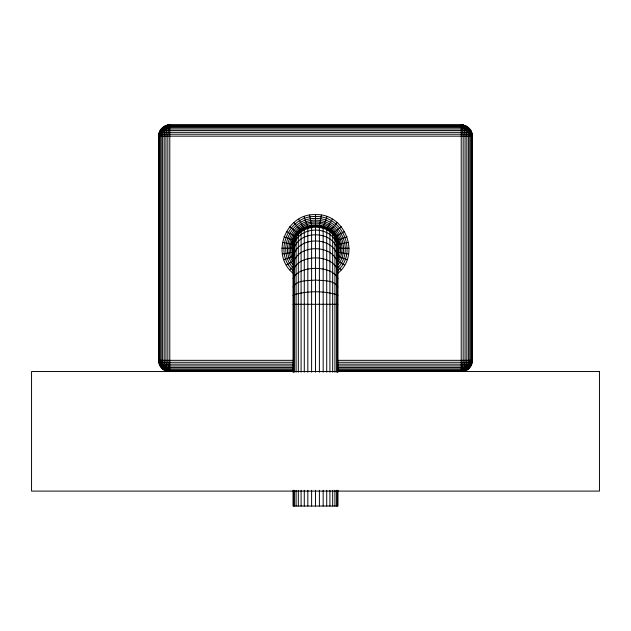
<?xml version="1.0" encoding="UTF-8"?>
<svg xmlns="http://www.w3.org/2000/svg" width="631" height="631" viewBox="0 0 631 631"><rect width="100%" height="100%" fill="white"/><g stroke="black" fill="none" stroke-linecap="round" stroke-linejoin="round"><path stroke-width="0.95" d="M292.855 371.375L167.846 371.375C162.624 370.507 158.523 365.625 158.578 360.333L158.578 136.162C158.476 130.167 163.8 124.851 169.786 124.954L461.214 124.954C467.2 124.851 472.524 130.167 472.422 136.162L472.422 360.333C472.477 365.625 468.376 370.507 463.154 371.375L338.145 371.375M293.194 273.318C269.942 254.79 285.835 213.136 315.5 214.627C345.165 213.136 361.058 254.79 337.806 273.318M293.084 372.195L293.084 248.251C292.658 218.634 339.233 219.336 337.916 248.937M337.916 250.207C340.44 218.121 290.56 218.121 293.084 250.207M293.084 248.937C292.539 222.475 333.507 219.004 337.577 245.096M293.084 250.988C293.036 223.137 337.964 223.137 337.916 250.988M293.084 254.356C293.249 228.28 337.743 228.28 337.916 254.356M293.084 258.955C294.425 234.992 336.575 234.992 337.916 258.955M293.084 264.665C295.994 243.385 335.006 243.385 337.916 264.665M293.084 271.354C297.296 253.41 333.704 253.41 337.916 271.354M321.337 215.132L319.396 226.174L319.396 372.195M293.084 278.847C298.045 264.878 332.955 264.878 337.916 278.847M337.822 253.812C344.983 216.244 286.017 216.244 293.178 253.812M293.084 286.971C297.201 279.683 308.196 280.834 315.5 280.046C322.804 280.834 333.799 279.683 337.916 286.971M327 216.654L323.167 227.184L323.167 372.195M337.924 259.183C346.49 243.582 333.231 222.53 315.5 223.208C297.769 222.53 284.51 243.582 293.076 259.183M293.084 295.521L293.423 294.914C307.392 290.717 323.608 290.717 337.577 294.914L337.916 295.521M332.316 219.131L326.708 228.832L326.708 372.195M461.553 371.375L462.704 367.542L463.154 360.333L463.154 136.162L462.46 127.58L461.214 124.954L461.214 371.375M338.09 264.657C351.956 247.573 337.427 219.241 315.5 220.227C293.573 219.241 279.044 247.573 292.91 264.657M337.112 222.491L329.91 231.08L329.91 372.195M337.814 270.565C358.085 252.518 342.546 215.218 315.5 216.567C288.454 215.218 272.915 252.518 293.186 270.565M289.739 269.863L292.681 267.402C276.22 249.49 291.206 217.364 315.5 218.46C339.793 217.364 354.78 249.49 338.319 267.402L341.261 269.863M341.261 226.632L332.671 233.841L332.671 372.195M461.876 371.375C464.897 368.693 464.802 364.063 465.047 360.333L465.047 136.162C464.676 132.471 465.094 126.807 461.214 124.954C467.177 124.859 472.359 130.238 472.248 136.162L472.248 360.333C472.303 365.578 468.32 370.492 463.13 371.375M286.379 265.059L292.618 261.463C282.191 244.923 295.963 221.063 315.5 221.828C335.037 221.063 348.809 244.923 338.382 261.463L344.621 265.059M344.621 231.435L334.911 237.043L334.911 372.195M462.184 371.375C466.049 369.332 466.656 364.268 466.814 360.333L466.814 136.162C466.64 132.131 465.954 125.979 461.214 124.954C467.098 124.899 471.87 130.428 471.743 136.162L471.743 360.333C471.807 365.428 468.147 370.436 463.044 371.375M169.786 371.375L169.786 124.954L168.54 127.58L167.846 136.162L167.846 360.333L168.296 367.542L169.447 371.375M462.46 371.375C466.861 369.805 468.36 364.576 468.415 360.333L468.415 136.162C468.415 131.65 466.451 125.451 461.214 124.954C466.964 124.977 471.049 130.743 470.915 136.162L470.915 360.333C470.971 365.199 467.863 370.318 462.894 371.375M283.903 259.751L293.021 256.431C281.773 214.39 349.227 214.39 337.979 256.431L347.097 259.751M347.097 236.751L336.568 240.585L336.568 372.195M462.704 371.375C467.445 370.121 469.811 364.899 469.795 360.333L469.795 136.162C469.898 131.161 466.759 125.143 461.214 124.954M167.87 371.375C162.68 370.492 158.696 365.578 158.752 360.333L158.752 136.162C158.641 130.238 163.823 124.859 169.786 124.954C165.906 126.807 166.324 132.471 165.953 136.162L165.953 360.333C166.198 364.063 166.103 368.693 169.124 371.375M282.388 254.088L293.257 252.171M348.612 242.407L337.577 244.355L337.577 372.195M167.956 371.375C162.853 370.436 159.193 365.428 159.257 360.333L159.257 136.162C159.13 130.428 163.902 124.899 169.786 124.954C165.046 125.979 164.36 132.131 164.186 136.162L164.186 360.333C164.344 364.268 164.951 369.332 168.816 371.375M168.106 371.375C163.137 370.318 160.029 365.199 160.085 360.333L160.085 136.162C159.951 130.743 164.036 124.977 169.786 124.954C164.549 125.451 162.585 131.65 162.585 136.162L162.585 360.333C162.64 364.576 164.139 369.805 168.54 371.375M169.786 124.954C164.241 125.143 161.102 131.161 161.205 136.162L161.205 360.333C161.189 364.899 163.555 370.121 168.296 371.375M167.846 125.127L463.154 125.127M165.953 125.632L465.047 125.632M164.186 126.452L466.814 126.452M162.585 127.58L468.415 127.58M161.205 128.961L469.795 128.961M160.085 130.562L470.915 130.562M159.257 132.329L471.743 132.329M158.752 134.214L472.248 134.214M158.578 136.162L472.422 136.162M281.876 248.251L293.084 248.251M349.124 248.251L337.916 248.251L337.916 372.195M293.084 304.292L337.916 304.292M158.578 360.333L292.855 360.333M338.145 360.333L472.422 360.333M158.752 362.281L292.855 362.281M338.145 362.281L472.248 362.281M159.257 364.166L292.855 364.166M338.145 364.166L471.743 364.166M160.085 365.941L292.855 365.941M338.145 365.941L470.915 365.941M161.205 367.542L292.855 367.542M338.145 367.542L469.795 367.542M162.585 368.922L292.855 368.922M338.145 368.922L468.415 368.922M164.186 370.042L292.855 370.042M338.145 370.042L466.814 370.042M165.953 370.87L292.855 370.87M338.145 370.87L465.047 370.87M282.388 242.407L293.423 244.355L293.423 372.195M337.743 252.171L348.612 254.088M283.903 236.751L294.432 240.585L294.432 372.195M286.379 231.435L296.089 237.043L296.089 372.195M289.739 226.632L298.329 233.841L298.329 372.195M293.888 222.491L301.09 231.08L301.09 372.195M298.684 219.131L304.292 228.832L304.292 372.195M304 216.654L307.833 227.184L307.833 372.195M309.663 215.132L311.604 226.174L311.604 372.195M337.916 490.295L337.916 506.046L293.084 506.046L293.084 490.295M337.577 490.295L337.577 506.046M336.568 490.295L336.568 506.046M334.911 490.295L334.911 506.046M332.671 490.295L332.671 506.046M329.91 490.295L329.91 506.046M326.708 490.295L326.708 506.046M323.167 490.295L323.167 506.046M319.396 490.295L319.396 506.046M315.5 214.627L315.5 372.195M315.5 490.295L315.5 506.046M311.604 490.295L311.604 506.046M307.833 490.295L307.833 506.046M304.292 490.295L304.292 506.046M301.09 490.295L301.09 506.046M298.329 490.295L298.329 506.046M296.089 490.295L296.089 506.046M294.432 490.295L294.432 506.046M293.423 490.295L293.423 506.046M599.45 371.541L31.55 371.541L31.55 491.099L599.45 491.099L599.45 371.541"/></g></svg>
